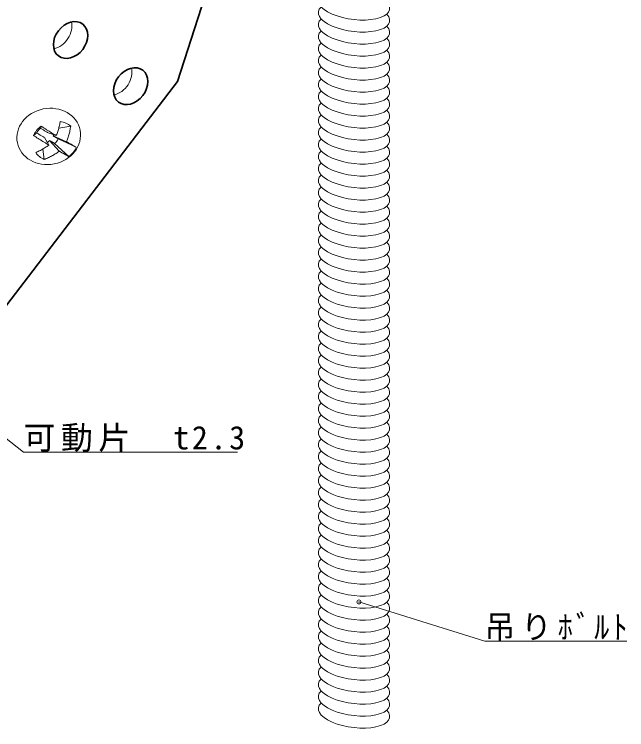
# Model space of a CAD drawing. Units: millimetres on the paper. Extents: x -405 to 405, y -286 to 286.
# Drawn here: x -225.4 to -148.8, y -212 to -122.5 of the extents above; entities that cross this region are included whole.
import ezdxf

# ---------------------------------------------------------------- set-up
doc = ezdxf.new("R2010")
doc.units = ezdxf.units.MM
doc.header["$PDMODE"] = 32
doc.header["$PDSIZE"] = 0.5
for name, color, linetype, lineweight in [('0-0_吊りボルト', 4, 'Continuous', 18), ('0-6_ビス', 4, 'Continuous', 18), ('0-7_可動片', 5, 'Continuous', 25), ('0-8_基準線', 4, 'Continuous', 18)]:
    doc.layers.add(name, color=color, linetype=linetype, lineweight=lineweight)
doc.styles.add('ＭＳ ゴシック', font='')
doc.styles.get('ＭＳ ゴシック').set_extended_font_data('MS Gothic')

msp = doc.modelspace()

# ---------------------------------------------------------------- linework, layer by layer
at = {"layer": '0-0_吊りボルト'}
for centre in [(-182.922, -121.328), (-182.922, -122.828), (-182.922, -124.328), (-182.922, -125.828), (-182.922, -127.328), (-182.922, -128.828), (-182.922, -130.328), (-182.922, -131.828), (-182.922, -133.328), (-182.922, -134.828), (-182.922, -136.328), (-182.922, -137.828), (-182.922, -139.328), (-182.922, -140.828), (-182.922, -142.328), (-182.922, -143.828), (-182.922, -145.328), (-182.922, -146.828), (-182.922, -148.328), (-182.922, -149.828), (-182.922, -151.328), (-182.922, -152.828), (-182.922, -154.328), (-182.922, -155.828), (-182.922, -157.328), (-182.922, -158.828), (-182.922, -160.328), (-182.922, -161.828), (-182.922, -163.328), (-182.922, -164.828), (-182.922, -166.328), (-182.922, -167.828), (-182.922, -169.328), (-182.922, -170.828), (-182.922, -172.328), (-182.922, -173.828), (-182.922, -175.328), (-182.922, -176.828), (-182.922, -178.328), (-182.922, -179.828), (-182.922, -181.328), (-182.922, -182.828), (-182.922, -184.328), (-182.922, -185.828), (-182.922, -187.328), (-182.922, -188.828), (-182.922, -190.328), (-182.922, -191.828), (-182.922, -193.328), (-182.922, -194.828), (-182.922, -196.328), (-182.922, -197.828), (-182.922, -199.328), (-182.922, -200.828), (-182.922, -202.328), (-182.922, -203.828), (-182.922, -205.328), (-182.922, -206.828), (-182.922, -208.328), (-182.922, -209.828)]:
    msp.add_ellipse(centre, major_axis=(-4.462, 0.587), ratio=0.414, start_param=5.926419, end_param=9.890445, dxfattribs=at)
at = {"layer": '0-6_ビス'}
for p, q in [((-222.111, -136.778), (-222.064, -136.808)), ((-222.099, -136.769), (-222.053, -136.528)), ((-222.053, -136.528), (-221.958, -136.588)), ((-221.958, -136.588), (-221.808, -136.683)), ((-221.808, -136.683), (-221.658, -136.778)), ((-221.658, -136.778), (-221.507, -136.872)), ((-219.834, -136.77), (-218.348, -136.519)), ((-222.574, -137.37), (-222.978, -137.713)), ((-222.574, -137.37), (-222.521, -137.404)), ((-222.521, -137.404), (-222.446, -137.452)), ((-222.446, -137.452), (-222.371, -137.499)), ((-222.371, -137.499), (-222.296, -137.547)), ((-222.296, -137.547), (-222.221, -137.594)), ((-222.221, -137.594), (-222.145, -137.641)), ((-222.145, -137.641), (-222.07, -137.688)), ((-222.07, -137.688), (-221.995, -137.735)), ((-222.064, -136.808), (-221.989, -136.855)), ((-221.989, -136.855), (-221.914, -136.903)), ((-221.914, -136.903), (-221.839, -136.95)), ((-221.839, -136.95), (-221.763, -136.997)), ((-221.763, -136.997), (-221.688, -137.044)), ((-221.688, -137.044), (-221.613, -137.091)), ((-221.613, -137.091), (-221.537, -137.138)), ((-221.537, -137.138), (-221.462, -137.184)), ((-221.507, -136.872), (-221.357, -136.967)), ((-221.462, -137.184), (-221.386, -137.231)), ((-221.386, -137.231), (-221.31, -137.277)), ((-221.357, -136.967), (-221.206, -137.061)), ((-221.31, -137.277), (-221.235, -137.324)), ((-221.235, -137.324), (-221.168, -137.364)), ((-221.206, -137.061), (-221.055, -137.155)), ((-220.164, -137.701), (-221.168, -137.364)), ((-221.055, -137.155), (-220.904, -137.248)), ((-220.904, -137.248), (-220.753, -137.342)), ((-220.753, -137.342), (-220.602, -137.435)), ((-220.602, -137.435), (-220.451, -137.527)), ((-220.451, -137.527), (-220.299, -137.62)), ((-220.299, -137.62), (-220.167, -137.7)), ((-222.978, -137.713), (-222.871, -137.781)), ((-222.871, -137.781), (-222.721, -137.876)), ((-222.721, -137.876), (-222.571, -137.971)), ((-222.571, -137.971), (-222.421, -138.066)), ((-222.421, -138.066), (-222.271, -138.161)), ((-222.271, -138.161), (-222.121, -138.255)), ((-222.121, -138.255), (-221.97, -138.349)), ((-221.995, -137.735), (-221.919, -137.782)), ((-221.97, -138.349), (-221.819, -138.443)), ((-221.919, -137.782), (-221.844, -137.828)), ((-221.844, -137.828), (-221.768, -137.874)), ((-221.819, -138.443), (-221.668, -138.536)), ((-221.768, -137.874), (-221.692, -137.92)), ((-221.692, -137.92), (-221.633, -137.956)), ((-221.668, -138.536), (-221.517, -138.629)), ((-221.633, -137.956), (-221.096, -138.884)), ((-221.288, -138.553), (-221.283, -138.549)), ((-221.283, -138.549), (-221.225, -138.514)), ((-221.225, -138.514), (-221.169, -138.477)), ((-221.169, -138.477), (-221.115, -138.44)), ((-221.115, -138.44), (-221.061, -138.401)), ((-221.061, -138.401), (-221.01, -138.361)), ((-221.01, -138.361), (-220.981, -138.337)), ((-220.981, -138.337), (-219.792, -139.647)), ((-220.522, -137.746), (-220.497, -137.761)), ((-220.522, -137.746), (-218.874, -138.465)), ((-220.497, -137.761), (-220.464, -137.78)), ((-220.464, -137.78), (-220.431, -137.799)), ((-220.431, -137.799), (-220.398, -137.818)), ((-220.398, -137.818), (-220.365, -137.836)), ((-220.365, -137.836), (-220.333, -137.855)), ((-220.333, -137.855), (-220.3, -137.874)), ((-220.3, -137.874), (-220.267, -137.893)), ((-220.267, -137.893), (-220.234, -137.912)), ((-220.234, -137.912), (-220.201, -137.93)), ((-220.201, -137.93), (-220.168, -137.949)), ((-220.168, -137.949), (-220.136, -137.968)), ((-220.136, -137.968), (-220.103, -137.986)), ((-220.103, -137.986), (-220.07, -138.005)), ((-220.07, -138.005), (-220.037, -138.024)), ((-220.037, -138.024), (-220.004, -138.043)), ((-220.004, -138.043), (-219.971, -138.061)), ((-219.971, -138.061), (-219.938, -138.08)), ((-219.938, -138.08), (-219.907, -138.098)), ((-219.907, -138.098), (-217.644, -139.168)), ((-218.874, -138.465), (-218.823, -138.494)), ((-218.823, -138.494), (-218.758, -138.532)), ((-218.758, -138.532), (-218.692, -138.57)), ((-218.692, -138.57), (-218.626, -138.608)), ((-222.014, -139.488), (-221.89, -139.419)), ((-221.89, -139.419), (-221.769, -139.349)), ((-221.831, -139.385), (-221.644, -140.687)), ((-221.769, -139.349), (-221.649, -139.277)), ((-221.649, -139.277), (-221.533, -139.203)), ((-221.533, -139.203), (-221.419, -139.127)), ((-221.517, -138.629), (-221.366, -138.721)), ((-221.419, -139.127), (-221.309, -139.048)), ((-221.366, -138.721), (-221.214, -138.813)), ((-221.309, -139.048), (-221.201, -138.968)), ((-221.214, -138.813), (-221.096, -138.884)), ((-221.201, -138.968), (-221.096, -138.884)), ((-220.372, -138.677), (-218.574, -140.327)), ((-218.626, -138.608), (-218.561, -138.645)), ((-218.561, -138.645), (-218.495, -138.683)), ((-218.495, -138.683), (-218.43, -138.721)), ((-218.43, -138.721), (-218.364, -138.758)), ((-218.364, -138.758), (-218.298, -138.796)), ((-218.298, -138.796), (-218.232, -138.833)), ((-218.232, -138.833), (-218.167, -138.871)), ((-218.167, -138.871), (-218.101, -138.908)), ((-218.101, -138.908), (-218.035, -138.946)), ((-218.035, -138.946), (-217.969, -138.983)), ((-217.969, -138.983), (-217.904, -139.02)), ((-217.904, -139.02), (-217.838, -139.058)), ((-217.838, -139.058), (-217.772, -139.095)), ((-217.772, -139.095), (-217.706, -139.133)), ((-217.706, -139.133), (-217.644, -139.168)), ((-222.722, -139.833), (-222.664, -139.807)), ((-222.664, -139.807), (-222.53, -139.746)), ((-222.53, -139.746), (-222.399, -139.684)), ((-222.399, -139.684), (-222.269, -139.62)), ((-222.269, -139.62), (-222.14, -139.555)), ((-222.14, -139.555), (-222.014, -139.488)), ((-221.006, -140.4), (-220.88, -140.338)), ((-220.88, -140.338), (-220.756, -140.274)), ((-220.756, -140.274), (-220.633, -140.208)), ((-220.633, -140.208), (-220.513, -140.141)), ((-220.513, -140.141), (-220.396, -140.071)), ((-220.396, -140.071), (-220.281, -140)), ((-220.281, -140), (-220.169, -139.927)), ((-220.169, -139.927), (-220.059, -139.852)), ((-220.059, -139.852), (-219.953, -139.774)), ((-219.953, -139.774), (-219.849, -139.694)), ((-219.849, -139.694), (-219.792, -139.647)), ((-221.644, -140.687), (-221.528, -140.637)), ((-221.528, -140.637), (-221.395, -140.58)), ((-221.395, -140.58), (-221.264, -140.521)), ((-221.264, -140.521), (-221.134, -140.461)), ((-221.134, -140.461), (-221.006, -140.4))]:
    msp.add_line(p, q, dxfattribs=at)
for points in [[(-220.164, -137.701), (-220.148, -137.67), (-220.097, -137.554), (-220.048, -137.436), (-220.002, -137.316), (-219.959, -137.194), (-219.919, -137.07), (-219.881, -136.943), (-219.845, -136.815), (-219.812, -136.685), (-219.781, -136.554), (-219.752, -136.421), (-219.725, -136.287), (-219.7, -136.151), (-219.676, -136.014), (-219.666, -135.95)], [(-218.874, -138.465), (-218.833, -138.376), (-218.782, -138.256), (-218.734, -138.134), (-218.689, -138.009), (-218.647, -137.882), (-218.608, -137.753), (-218.571, -137.623), (-218.536, -137.49), (-218.504, -137.355), (-218.473, -137.219), (-218.445, -137.082), (-218.419, -136.943), (-218.394, -136.803), (-218.37, -136.661), (-218.348, -136.519), (-218.348, -136.518)], [(-220.522, -137.746), (-220.502, -137.702), (-220.476, -137.642), (-220.46, -137.602)], [(-220.981, -138.337), (-220.962, -138.347), (-220.931, -138.365), (-220.899, -138.383), (-220.867, -138.401), (-220.835, -138.419), (-220.803, -138.437), (-220.771, -138.455), (-220.739, -138.473), (-220.707, -138.491), (-220.675, -138.509), (-220.643, -138.527), (-220.611, -138.544), (-220.579, -138.562), (-220.548, -138.58), (-220.516, -138.598), (-220.484, -138.615), (-220.452, -138.633), (-220.42, -138.651), (-220.388, -138.669), (-220.372, -138.677)], [(-219.792, -139.647), (-219.755, -139.667), (-219.691, -139.703), (-219.628, -139.739), (-219.564, -139.775), (-219.5, -139.811), (-219.436, -139.847), (-219.372, -139.883), (-219.309, -139.919), (-219.245, -139.954), (-219.181, -139.99), (-219.117, -140.026), (-219.053, -140.061), (-218.989, -140.097), (-218.925, -140.132), (-218.861, -140.168), (-218.797, -140.204), (-218.733, -140.239), (-218.669, -140.275), (-218.605, -140.31), (-218.574, -140.327)]]:
    msp.add_lwpolyline(points, dxfattribs=at)
msp.add_ellipse((-221.096, -137.811), major_axis=(-3.923, -0.78), ratio=0.876, dxfattribs=at)
for centre, major_axis, start_param, end_param in [((-220.303, -138.419), (-2.792, -0.555), 5.205425, 5.774244), ((-221.236, -137.723), (-1.396, -0.278), 5.194509, 5.774244), ((-220.303, -138.419), (-2.792, -0.555), 3.778878, 4.313109), ((-221.236, -137.723), (-1.396, -0.278), 2.054165, 2.615292), ((-220.303, -138.419), (-2.792, -0.555), 2.054165, 2.615292), ((-220.303, -138.419), (-2.792, -0.555), 0.375565, 0.905378)]:
    msp.add_ellipse(centre, major_axis=major_axis, ratio=0.876, start_param=start_param, end_param=end_param, dxfattribs=at)
at = {"layer": '0-7_可動片', "color": 7, "lineweight": 35}
for p in [(-198.776, -111.637), (-238.172, -174.206), (-238.172, -174.206)]:
    msp.add_line(p, (-204.982, -130.952), dxfattribs=at)
at = {"layer": '0-7_可動片', "color": 4, "lineweight": 18}
for centre in [(-218.359, -125.76), (-210.851, -131.53)]:
    msp.add_ellipse(centre, major_axis=(1.522, 1.983), ratio=0.767, dxfattribs=at)
at = {"layer": '0-7_可動片', "color": 7, "lineweight": 35}
for centre in [(-218.359, -125.76), (-210.851, -131.53)]:
    msp.add_ellipse(centre, major_axis=(1.522, 1.983), ratio=0.767, dxfattribs=at)
at = {"layer": '0-7_可動片', "color": 4, "lineweight": 18}
for centre in [(-220.351, -124.61), (-220.351, -124.61), (-212.843, -130.38), (-212.843, -130.38)]:
    msp.add_ellipse(centre, major_axis=(1.522, 1.983), ratio=0.767, start_param=3.882774, end_param=5.743277, dxfattribs=at)
at = {"layer": '0-8_基準線'}
for p, q in [((-237.647, -166.773), (-224.254, -177.265)), ((-224.254, -177.265), (-197.504, -177.265)), ((-182.302, -195.991), (-166.579, -200.896)), ((-166.579, -200.896), (-148.829, -200.896))]:
    msp.add_line(p, q, dxfattribs=at)
msp.add_point((-182.302, -195.991), dxfattribs=at)

# ---------------------------------------------------------------- texts
at = {"layer": '0-8_基準線', "color": 7, "char_height": 2.933, "attachment_point": 7, "style": 'ＭＳ ゴシック'}
for s, insert in [('\\T1.17;可動片\u3000t2.3', (-224.254, -177.265)), ('\\T1.2;\\W0.95;吊りﾎﾞﾙﾄ', (-166.579, -200.896))]:
    msp.add_mtext(s, dxfattribs=dict(at, insert=insert))

doc.saveas('drawing.dxf')
